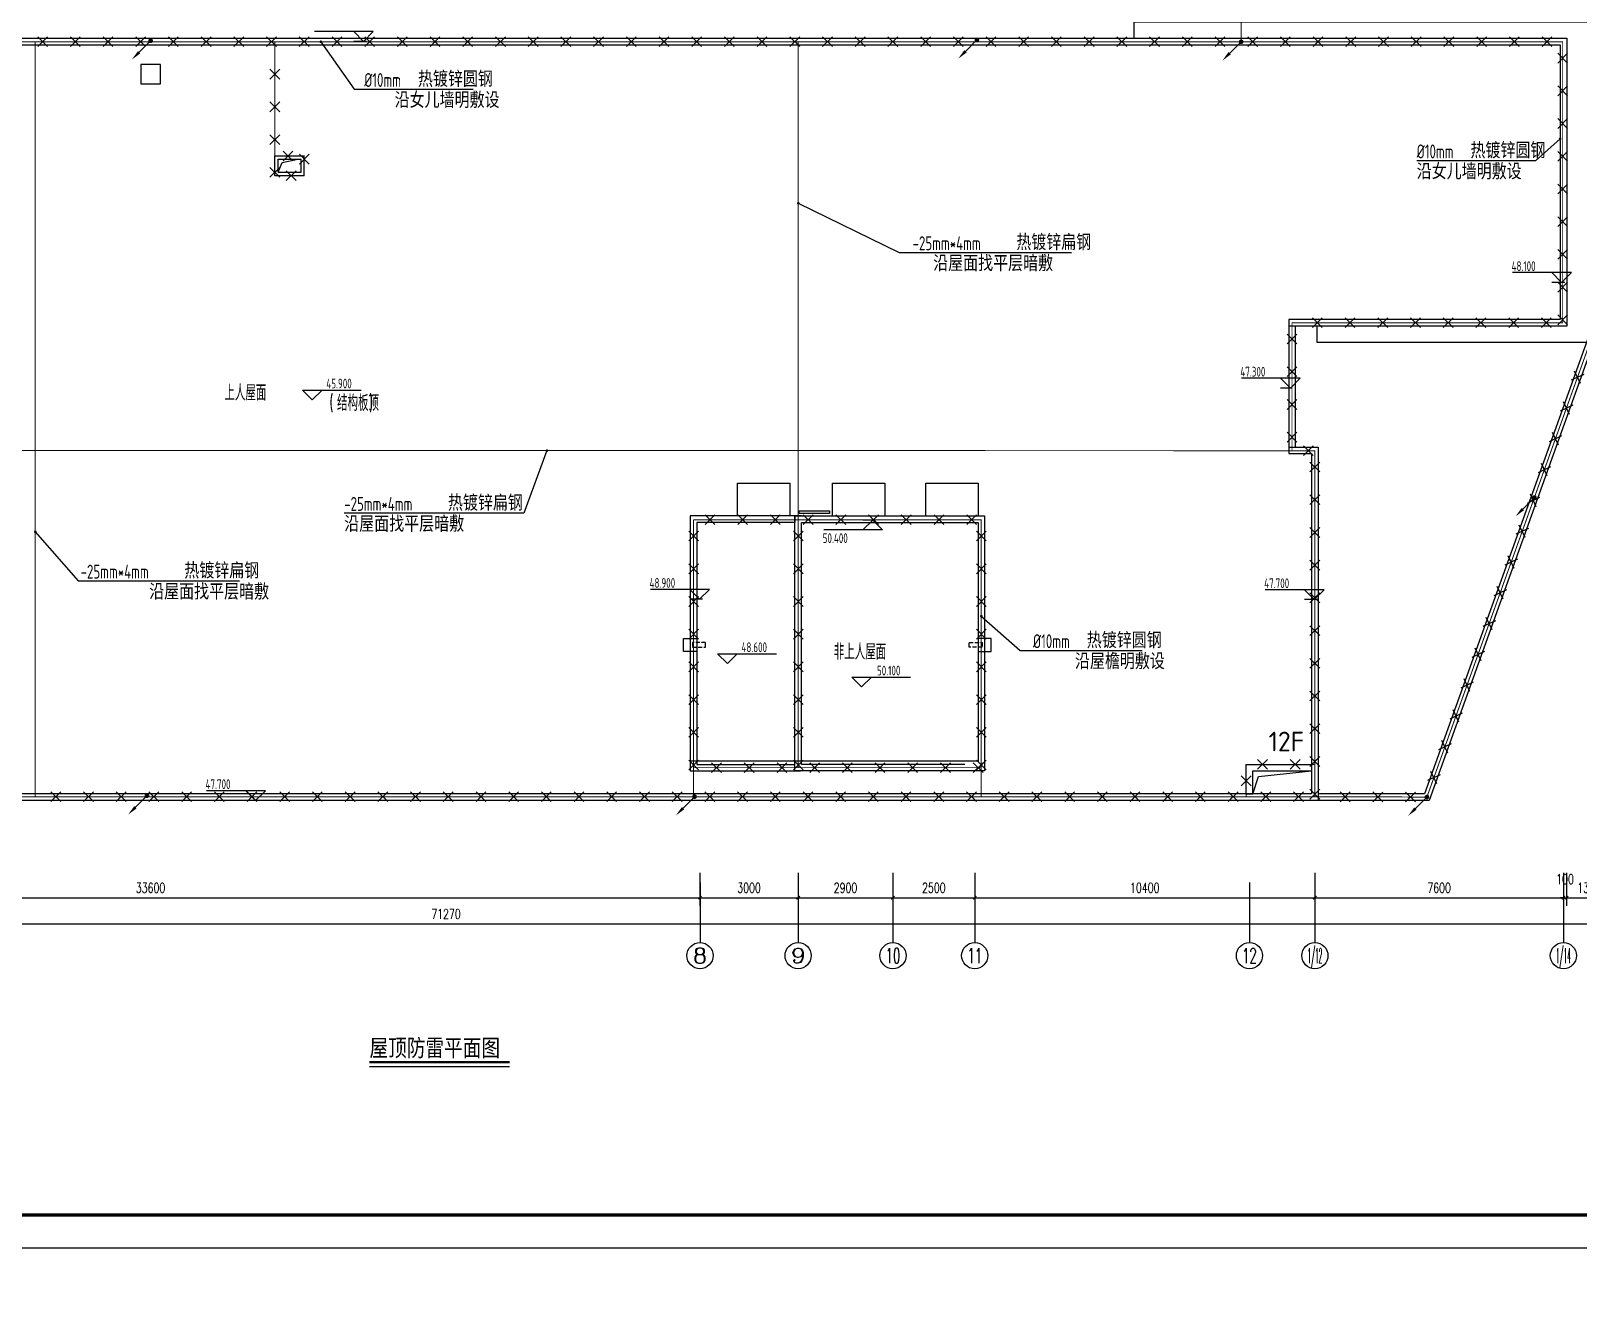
# Model space of a CAD drawing. Extents: x 2166032 to 5302137, y 581493 to 2416206.
# Drawn here: x 2706593 to 2753899, y 1109103 to 1147530 of the extents above; entities that cross this region are included whole.
import ezdxf
from ezdxf.enums import TextEntityAlignment as Align

# ---------------------------------------------------------------- set-up
doc = ezdxf.new("R2010")
doc.units = 0
doc.header["$LTSCALE"] = 1000
doc.header["$MEASUREMENT"] = 0
doc.linetypes.add('DASH', pattern=[0.35, 0.25, -0.1])
for name, color, linetype in [('AXIS', 3, 'Continuous'), ('AXIS_TEXT', 7, 'Continuous'), ('DIM1', 3, 'Continuous'), ('DIM_ELEV', 3, 'Continuous'), ('DIM_SYMB', 3, 'Continuous'), ('LWIRE', 4, 'Continuous'), ('PUB_TEXT', 7, 'Continuous'), ('PUB_TITLE', 137, 'Continuous'), ('STAIR', 8, 'Continuous'), ('TEL_LEAD', 3, 'Continuous'), ('TEL_TEXT', 7, 'Continuous'), ('WALL', 8, 'Continuous'), ('WIRE-避雷', 4, 'Continuous'), ('厨卫', 8, 'Continuous'), ('立面', 83, 'Continuous'), ('道路', 2, 'Continuous')]:
    doc.layers.add(name, color=color, linetype=linetype)
doc.styles.add('1', font='@tssdeng.shx', dxfattribs={"width": 0.8, "height": 3.5, "bigfont": '!tssdchn.shx'})
doc.styles.add('_TCH_AXIS', font='complex_.ttf')
doc.styles.add('_TCH_DIM', font='tssdeng.shx', dxfattribs={"bigfont": 'tssdchn.shx'})
doc.styles.add('COMPLEX', font='complex_.ttf')
doc.styles.add('DIM_FONT', font='simplex_.ttf', dxfattribs={"width": 0.7})
doc.styles.add('hz（黑）', font='simhei.ttf', dxfattribs={"width": 0.8})
doc.styles.get("Standard").update_dxf_attribs({"font": 'tssdeng.shx', "bigfont": 'tssdchn.shx'})
doc.styles.add('TSSD_REIN', font='tssdeng.shx', dxfattribs={"width": 0.7, "bigfont": 'tssdchn.shx'})
doc.dimstyles.new('DIMN', dxfattribs={"dimtxt": 300, "dimasz": 100, "dimexe": 250, "dimexo": 300, "dimgap": 150, "dimtad": 1, "dimdec": 0, "dimzin": 0, "dimdsep": 46, "dimtxsty": 'DIM_FONT', "dimblk": 'ARCHTICK', "dimcen": 0.09, "dimclrt": 7, "dimazin": 2, "dimtfac": 1, "dimtdec": 0, "dimtix": 1, "dimtmove": 2, "dimatfit": 3, "dimldrblk": 'ARCHTICK', "dimfxl": 1, "dimtolj": 1, "dimtzin": 0, "dimarcsym": 0})

# ---------------------------------------------------------------- blocks, each defined once
blk = doc.blocks.new('$TelecSys$00000009')
for p, q in [((0.5, 0.5), (-0.5, -0.5)), ((-0.5, 0.5), (0.5, -0.5))]:
    blk.add_line(p, q)
blk = doc.blocks.new('$TelecSys$00000080')
for p, q in [((-0.7, -0.7), (0, 0)), ((0.104, 0.104), (0.104, 0.104)), ((-0.104, -0.104), (-0.104, -0.104))]:
    blk.add_line(p, q)
at = {"const_width": 0.142}
blk.add_lwpolyline([(0.071, 0, 1), (-0.071, 0, 1)], format="xyb", close=True, dxfattribs=at)
blk.add_solid([(-0.63, -0.77), (-0.77, -0.63), (-1.15, -1.15)])
at = {"width": 0.8, "flags": 9}
blk.add_attdef('A', (0, 0), '', height=0.00002, rotation=180, dxfattribs=at)
blk = doc.blocks.new('_ArchTick')
at = {"color": 0, "linetype": 'ByBlock', "const_width": 0.4}
blk.add_lwpolyline([(-0.5, -0.5), (0.5, 0.5)], dxfattribs=at)
blk = doc.blocks.new('*D2250')
at = {"layer": 'AXIS', "color": 0, "lineweight": -2}
for p, q in [((2693451, 1121799), (2693451, 1120785)), ((2727051, 1121799), (2727051, 1120785)), ((2693451, 1121035), (2727051, 1121035))]:
    blk.add_line(p, q, dxfattribs=at)
at = {"layer": 'Defpoints', "color": 0}
for p in [(2693451, 1122099), (2727051, 1122099), (2727051, 1121035)]:
    blk.add_point(p, dxfattribs=at)
at = {"layer": 'AXIS', "color": 0, "lineweight": -2, "xscale": 100, "yscale": 100, "zscale": 100, "rotation": 180}
blk.add_blockref('_ArchTick', (2693451, 1121035), dxfattribs=at)
at = {"layer": 'AXIS', "color": 0, "lineweight": -2, "xscale": 100, "yscale": 100, "zscale": 100}
blk.add_blockref('_ArchTick', (2727051, 1121035), dxfattribs=at)
at = {"layer": 'AXIS', "color": 7, "insert": (2710251, 1121336), "char_height": 300, "attachment_point": 5, "style": 'DIM_FONT'}
blk.add_mtext('\\A1;33600', dxfattribs=at)
blk = doc.blocks.new('*D2251')
at = {"layer": 'AXIS', "color": 0, "lineweight": -2}
for p, q in [((2727051, 1121799), (2727051, 1120785)), ((2730051, 1121799), (2730051, 1120785)), ((2727051, 1121035), (2730051, 1121035))]:
    blk.add_line(p, q, dxfattribs=at)
at = {"layer": 'Defpoints', "color": 0}
for p in [(2727051, 1122099), (2730051, 1122099), (2730051, 1121035)]:
    blk.add_point(p, dxfattribs=at)
at = {"layer": 'AXIS', "color": 0, "lineweight": -2, "xscale": 100, "yscale": 100, "zscale": 100, "rotation": 180}
blk.add_blockref('_ArchTick', (2727051, 1121035), dxfattribs=at)
at = {"layer": 'AXIS', "color": 0, "lineweight": -2, "xscale": 100, "yscale": 100, "zscale": 100}
blk.add_blockref('_ArchTick', (2730051, 1121035), dxfattribs=at)
at = {"layer": 'AXIS', "color": 7, "insert": (2728551, 1121336), "char_height": 300, "attachment_point": 5, "style": 'DIM_FONT'}
blk.add_mtext('\\A1;3000', dxfattribs=at)
blk = doc.blocks.new('*D2252')
at = {"layer": 'AXIS', "color": 0, "lineweight": -2}
for p, q in [((2730051, 1121799), (2730051, 1120785)), ((2732951, 1121799), (2732951, 1120785)), ((2730051, 1121035), (2732951, 1121035))]:
    blk.add_line(p, q, dxfattribs=at)
at = {"layer": 'Defpoints', "color": 0}
for p in [(2730051, 1122099), (2732951, 1122099), (2732951, 1121035)]:
    blk.add_point(p, dxfattribs=at)
at = {"layer": 'AXIS', "color": 0, "lineweight": -2, "xscale": 100, "yscale": 100, "zscale": 100, "rotation": 180}
blk.add_blockref('_ArchTick', (2730051, 1121035), dxfattribs=at)
at = {"layer": 'AXIS', "color": 0, "lineweight": -2, "xscale": 100, "yscale": 100, "zscale": 100}
blk.add_blockref('_ArchTick', (2732951, 1121035), dxfattribs=at)
at = {"layer": 'AXIS', "color": 7, "insert": (2731501, 1121336), "char_height": 300, "attachment_point": 5, "style": 'DIM_FONT'}
blk.add_mtext('\\A1;2900', dxfattribs=at)
blk = doc.blocks.new('*D2253')
at = {"layer": 'AXIS', "color": 0, "lineweight": -2}
for p, q in [((2732951, 1121799), (2732951, 1120785)), ((2735451, 1121799), (2735451, 1120785)), ((2732951, 1121035), (2735451, 1121035))]:
    blk.add_line(p, q, dxfattribs=at)
at = {"layer": 'Defpoints', "color": 0}
for p in [(2732951, 1122099), (2735451, 1122099), (2735451, 1121035)]:
    blk.add_point(p, dxfattribs=at)
at = {"layer": 'AXIS', "color": 0, "lineweight": -2, "xscale": 100, "yscale": 100, "zscale": 100, "rotation": 180}
blk.add_blockref('_ArchTick', (2732951, 1121035), dxfattribs=at)
at = {"layer": 'AXIS', "color": 0, "lineweight": -2, "xscale": 100, "yscale": 100, "zscale": 100}
blk.add_blockref('_ArchTick', (2735451, 1121035), dxfattribs=at)
at = {"layer": 'AXIS', "color": 7, "insert": (2734201, 1121336), "char_height": 300, "attachment_point": 5, "style": 'DIM_FONT'}
blk.add_mtext('\\A1;2500', dxfattribs=at)
blk = doc.blocks.new('*D2254')
at = {"layer": 'AXIS', "color": 0, "lineweight": -2}
for p, q in [((2735451, 1121799), (2735451, 1120785)), ((2745851, 1121799), (2745851, 1120785)), ((2735451, 1121035), (2745851, 1121035))]:
    blk.add_line(p, q, dxfattribs=at)
at = {"layer": 'Defpoints', "color": 0}
for p in [(2735451, 1122099), (2745851, 1122099), (2745851, 1121035)]:
    blk.add_point(p, dxfattribs=at)
at = {"layer": 'AXIS', "color": 0, "lineweight": -2, "xscale": 100, "yscale": 100, "zscale": 100, "rotation": 180}
blk.add_blockref('_ArchTick', (2735451, 1121035), dxfattribs=at)
at = {"layer": 'AXIS', "color": 0, "lineweight": -2, "xscale": 100, "yscale": 100, "zscale": 100}
blk.add_blockref('_ArchTick', (2745851, 1121035), dxfattribs=at)
at = {"layer": 'AXIS', "color": 7, "insert": (2740651, 1121339), "char_height": 300, "attachment_point": 5, "style": 'DIM_FONT'}
blk.add_mtext('\\A1;10400', dxfattribs=at)
blk = doc.blocks.new('*D2255')
at = {"layer": 'AXIS', "color": 0, "lineweight": -2}
for p, q in [((2745851, 1121799), (2745851, 1120785)), ((2753451, 1121799), (2753451, 1120785)), ((2745851, 1121035), (2753451, 1121035))]:
    blk.add_line(p, q, dxfattribs=at)
at = {"layer": 'Defpoints', "color": 0}
for p in [(2745851, 1122099), (2753451, 1122099), (2753451, 1121035)]:
    blk.add_point(p, dxfattribs=at)
at = {"layer": 'AXIS', "color": 0, "lineweight": -2, "xscale": 100, "yscale": 100, "zscale": 100, "rotation": 180}
blk.add_blockref('_ArchTick', (2745851, 1121035), dxfattribs=at)
at = {"layer": 'AXIS', "color": 0, "lineweight": -2, "xscale": 100, "yscale": 100, "zscale": 100}
blk.add_blockref('_ArchTick', (2753451, 1121035), dxfattribs=at)
at = {"layer": 'AXIS', "color": 7, "insert": (2749651, 1121336), "char_height": 300, "attachment_point": 5, "style": 'DIM_FONT'}
blk.add_mtext('\\A1;7600', dxfattribs=at)
blk = doc.blocks.new('*D2256')
at = {"layer": 'AXIS', "color": 0, "lineweight": -2}
for p, q in [((2753451, 1121799), (2753451, 1120785)), ((2753551, 1121799), (2753551, 1120785)), ((2753451, 1121035), (2753351, 1121035)), ((2753451, 1121035), (2753551, 1121035)), ((2753551, 1121035), (2753651, 1121035))]:
    blk.add_line(p, q, dxfattribs=at)
at = {"layer": 'Defpoints', "color": 0}
for p in [(2753451, 1122099), (2753551, 1122099), (2753551, 1121035)]:
    blk.add_point(p, dxfattribs=at)
at = {"layer": 'AXIS', "color": 0, "lineweight": -2, "xscale": 100, "yscale": 100, "zscale": 100}
blk.add_blockref('_ArchTick', (2753451, 1121035), dxfattribs=at)
at = {"layer": 'AXIS', "color": 0, "lineweight": -2, "xscale": 100, "yscale": 100, "zscale": 100, "rotation": 180}
blk.add_blockref('_ArchTick', (2753551, 1121035), dxfattribs=at)
at = {"layer": 'AXIS', "color": 7, "insert": (2753501, 1121602), "char_height": 300, "attachment_point": 5, "style": 'DIM_FONT'}
blk.add_mtext('\\A1;100', dxfattribs=at)
blk = doc.blocks.new('*D2257')
at = {"layer": 'AXIS', "color": 0, "lineweight": -2}
for p, q in [((2753551, 1121799), (2753551, 1120785)), ((2754921, 1121799), (2754921, 1120785)), ((2753551, 1121035), (2754921, 1121035))]:
    blk.add_line(p, q, dxfattribs=at)
at = {"layer": 'Defpoints', "color": 0}
for p in [(2753551, 1122099), (2754921, 1122099), (2754921, 1121035)]:
    blk.add_point(p, dxfattribs=at)
at = {"layer": 'AXIS', "color": 0, "lineweight": -2, "xscale": 100, "yscale": 100, "zscale": 100, "rotation": 180}
blk.add_blockref('_ArchTick', (2753551, 1121035), dxfattribs=at)
at = {"layer": 'AXIS', "color": 0, "lineweight": -2, "xscale": 100, "yscale": 100, "zscale": 100}
blk.add_blockref('_ArchTick', (2754921, 1121035), dxfattribs=at)
at = {"layer": 'AXIS', "color": 7, "insert": (2754236, 1121336), "char_height": 300, "attachment_point": 5, "style": 'DIM_FONT'}
blk.add_mtext('\\A1;1370', dxfattribs=at)
blk = doc.blocks.new('*D2258')
at = {"layer": 'AXIS', "color": 0, "lineweight": -2}
for p, q in [((2683651, 1121499), (2683651, 1119985)), ((2754921, 1121499), (2754921, 1119985)), ((2683651, 1120235), (2754921, 1120235))]:
    blk.add_line(p, q, dxfattribs=at)
at = {"layer": 'Defpoints', "color": 0}
for p in [(2683651, 1121799), (2754921, 1121799), (2754921, 1120235)]:
    blk.add_point(p, dxfattribs=at)
at = {"layer": 'AXIS', "color": 0, "lineweight": -2, "xscale": 100, "yscale": 100, "zscale": 100, "rotation": 180}
blk.add_blockref('_ArchTick', (2683651, 1120235), dxfattribs=at)
at = {"layer": 'AXIS', "color": 0, "lineweight": -2, "xscale": 100, "yscale": 100, "zscale": 100}
blk.add_blockref('_ArchTick', (2754921, 1120235), dxfattribs=at)
at = {"layer": 'AXIS', "color": 7, "insert": (2719286, 1120536), "char_height": 300, "attachment_point": 5, "style": 'DIM_FONT'}
blk.add_mtext('\\A1;71270', dxfattribs=at)
blk = doc.blocks.new('*D2275')
at = {"layer": 'AXIS', "color": 0, "lineweight": -2}
for p, q in [((2693451, 1121799), (2693451, 1120785)), ((2727051, 1121799), (2727051, 1120785)), ((2693451, 1121035), (2727051, 1121035))]:
    blk.add_line(p, q, dxfattribs=at)
at = {"layer": 'Defpoints', "color": 0}
for p in [(2693451, 1122099), (2727051, 1122099), (2727051, 1121035)]:
    blk.add_point(p, dxfattribs=at)
at = {"layer": 'AXIS', "color": 0, "lineweight": -2, "xscale": 100, "yscale": 100, "zscale": 100, "rotation": 180}
blk.add_blockref('_ArchTick', (2693451, 1121035), dxfattribs=at)
at = {"layer": 'AXIS', "color": 0, "lineweight": -2, "xscale": 100, "yscale": 100, "zscale": 100}
blk.add_blockref('_ArchTick', (2727051, 1121035), dxfattribs=at)
at = {"layer": 'AXIS', "color": 7, "insert": (2710251, 1121336), "char_height": 300, "attachment_point": 5, "style": 'DIM_FONT'}
blk.add_mtext('\\A1;33600', dxfattribs=at)
blk = doc.blocks.new('*D2276')
at = {"layer": 'AXIS', "color": 0, "lineweight": -2}
for p, q in [((2727051, 1121799), (2727051, 1120785)), ((2730051, 1121799), (2730051, 1120785)), ((2727051, 1121035), (2730051, 1121035))]:
    blk.add_line(p, q, dxfattribs=at)
at = {"layer": 'Defpoints', "color": 0}
for p in [(2727051, 1122099), (2730051, 1122099), (2730051, 1121035)]:
    blk.add_point(p, dxfattribs=at)
at = {"layer": 'AXIS', "color": 0, "lineweight": -2, "xscale": 100, "yscale": 100, "zscale": 100, "rotation": 180}
blk.add_blockref('_ArchTick', (2727051, 1121035), dxfattribs=at)
at = {"layer": 'AXIS', "color": 0, "lineweight": -2, "xscale": 100, "yscale": 100, "zscale": 100}
blk.add_blockref('_ArchTick', (2730051, 1121035), dxfattribs=at)
at = {"layer": 'AXIS', "color": 7, "insert": (2728551, 1121336), "char_height": 300, "attachment_point": 5, "style": 'DIM_FONT'}
blk.add_mtext('\\A1;3000', dxfattribs=at)
blk = doc.blocks.new('*D2277')
at = {"layer": 'AXIS', "color": 0, "lineweight": -2}
for p, q in [((2730051, 1121799), (2730051, 1120785)), ((2732951, 1121799), (2732951, 1120785)), ((2730051, 1121035), (2732951, 1121035))]:
    blk.add_line(p, q, dxfattribs=at)
at = {"layer": 'Defpoints', "color": 0}
for p in [(2730051, 1122099), (2732951, 1122099), (2732951, 1121035)]:
    blk.add_point(p, dxfattribs=at)
at = {"layer": 'AXIS', "color": 0, "lineweight": -2, "xscale": 100, "yscale": 100, "zscale": 100, "rotation": 180}
blk.add_blockref('_ArchTick', (2730051, 1121035), dxfattribs=at)
at = {"layer": 'AXIS', "color": 0, "lineweight": -2, "xscale": 100, "yscale": 100, "zscale": 100}
blk.add_blockref('_ArchTick', (2732951, 1121035), dxfattribs=at)
at = {"layer": 'AXIS', "color": 7, "insert": (2731501, 1121336), "char_height": 300, "attachment_point": 5, "style": 'DIM_FONT'}
blk.add_mtext('\\A1;2900', dxfattribs=at)
blk = doc.blocks.new('*D2278')
at = {"layer": 'AXIS', "color": 0, "lineweight": -2}
for p, q in [((2732951, 1121799), (2732951, 1120785)), ((2735451, 1121799), (2735451, 1120785)), ((2732951, 1121035), (2735451, 1121035))]:
    blk.add_line(p, q, dxfattribs=at)
at = {"layer": 'Defpoints', "color": 0}
for p in [(2732951, 1122099), (2735451, 1122099), (2735451, 1121035)]:
    blk.add_point(p, dxfattribs=at)
at = {"layer": 'AXIS', "color": 0, "lineweight": -2, "xscale": 100, "yscale": 100, "zscale": 100, "rotation": 180}
blk.add_blockref('_ArchTick', (2732951, 1121035), dxfattribs=at)
at = {"layer": 'AXIS', "color": 0, "lineweight": -2, "xscale": 100, "yscale": 100, "zscale": 100}
blk.add_blockref('_ArchTick', (2735451, 1121035), dxfattribs=at)
at = {"layer": 'AXIS', "color": 7, "insert": (2734201, 1121336), "char_height": 300, "attachment_point": 5, "style": 'DIM_FONT'}
blk.add_mtext('\\A1;2500', dxfattribs=at)
blk = doc.blocks.new('*D2279')
at = {"layer": 'AXIS', "color": 0, "lineweight": -2}
for p, q in [((2735451, 1121799), (2735451, 1120785)), ((2745851, 1121799), (2745851, 1120785)), ((2735451, 1121035), (2745851, 1121035))]:
    blk.add_line(p, q, dxfattribs=at)
at = {"layer": 'Defpoints', "color": 0}
for p in [(2735451, 1122099), (2745851, 1122099), (2745851, 1121035)]:
    blk.add_point(p, dxfattribs=at)
at = {"layer": 'AXIS', "color": 0, "lineweight": -2, "xscale": 100, "yscale": 100, "zscale": 100, "rotation": 180}
blk.add_blockref('_ArchTick', (2735451, 1121035), dxfattribs=at)
at = {"layer": 'AXIS', "color": 0, "lineweight": -2, "xscale": 100, "yscale": 100, "zscale": 100}
blk.add_blockref('_ArchTick', (2745851, 1121035), dxfattribs=at)
at = {"layer": 'AXIS', "color": 7, "insert": (2740651, 1121339), "char_height": 300, "attachment_point": 5, "style": 'DIM_FONT'}
blk.add_mtext('\\A1;10400', dxfattribs=at)
blk = doc.blocks.new('*D2280')
at = {"layer": 'AXIS', "color": 0, "lineweight": -2}
for p, q in [((2745851, 1121799), (2745851, 1120785)), ((2753451, 1121799), (2753451, 1120785)), ((2745851, 1121035), (2753451, 1121035))]:
    blk.add_line(p, q, dxfattribs=at)
at = {"layer": 'Defpoints', "color": 0}
for p in [(2745851, 1122099), (2753451, 1122099), (2753451, 1121035)]:
    blk.add_point(p, dxfattribs=at)
at = {"layer": 'AXIS', "color": 0, "lineweight": -2, "xscale": 100, "yscale": 100, "zscale": 100, "rotation": 180}
blk.add_blockref('_ArchTick', (2745851, 1121035), dxfattribs=at)
at = {"layer": 'AXIS', "color": 0, "lineweight": -2, "xscale": 100, "yscale": 100, "zscale": 100}
blk.add_blockref('_ArchTick', (2753451, 1121035), dxfattribs=at)
at = {"layer": 'AXIS', "color": 7, "insert": (2749651, 1121336), "char_height": 300, "attachment_point": 5, "style": 'DIM_FONT'}
blk.add_mtext('\\A1;7600', dxfattribs=at)
blk = doc.blocks.new('*D2281')
at = {"layer": 'AXIS', "color": 0, "lineweight": -2}
for p, q in [((2753451, 1121799), (2753451, 1120785)), ((2753551, 1121799), (2753551, 1120785)), ((2753451, 1121035), (2753351, 1121035)), ((2753451, 1121035), (2753551, 1121035)), ((2753551, 1121035), (2753651, 1121035))]:
    blk.add_line(p, q, dxfattribs=at)
at = {"layer": 'Defpoints', "color": 0}
for p in [(2753451, 1122099), (2753551, 1122099), (2753551, 1121035)]:
    blk.add_point(p, dxfattribs=at)
at = {"layer": 'AXIS', "color": 0, "lineweight": -2, "xscale": 100, "yscale": 100, "zscale": 100}
blk.add_blockref('_ArchTick', (2753451, 1121035), dxfattribs=at)
at = {"layer": 'AXIS', "color": 0, "lineweight": -2, "xscale": 100, "yscale": 100, "zscale": 100, "rotation": 180}
blk.add_blockref('_ArchTick', (2753551, 1121035), dxfattribs=at)
at = {"layer": 'AXIS', "color": 7, "insert": (2753501, 1121602), "char_height": 300, "attachment_point": 5, "style": 'DIM_FONT'}
blk.add_mtext('\\A1;100', dxfattribs=at)
blk = doc.blocks.new('*D2282')
at = {"layer": 'AXIS', "color": 0, "lineweight": -2}
for p, q in [((2753551, 1121799), (2753551, 1120785)), ((2754921, 1121799), (2754921, 1120785)), ((2753551, 1121035), (2754921, 1121035))]:
    blk.add_line(p, q, dxfattribs=at)
at = {"layer": 'Defpoints', "color": 0}
for p in [(2753551, 1122099), (2754921, 1122099), (2754921, 1121035)]:
    blk.add_point(p, dxfattribs=at)
at = {"layer": 'AXIS', "color": 0, "lineweight": -2, "xscale": 100, "yscale": 100, "zscale": 100, "rotation": 180}
blk.add_blockref('_ArchTick', (2753551, 1121035), dxfattribs=at)
at = {"layer": 'AXIS', "color": 0, "lineweight": -2, "xscale": 100, "yscale": 100, "zscale": 100}
blk.add_blockref('_ArchTick', (2754921, 1121035), dxfattribs=at)
at = {"layer": 'AXIS', "color": 7, "insert": (2754236, 1121336), "char_height": 300, "attachment_point": 5, "style": 'DIM_FONT'}
blk.add_mtext('\\A1;1370', dxfattribs=at)
blk = doc.blocks.new('*D2283')
at = {"layer": 'AXIS', "color": 0, "lineweight": -2}
for p, q in [((2683651, 1121499), (2683651, 1119985)), ((2754921, 1121499), (2754921, 1119985)), ((2683651, 1120235), (2754921, 1120235))]:
    blk.add_line(p, q, dxfattribs=at)
at = {"layer": 'Defpoints', "color": 0}
for p in [(2683651, 1121799), (2754921, 1121799), (2754921, 1120235)]:
    blk.add_point(p, dxfattribs=at)
at = {"layer": 'AXIS', "color": 0, "lineweight": -2, "xscale": 100, "yscale": 100, "zscale": 100, "rotation": 180}
blk.add_blockref('_ArchTick', (2683651, 1120235), dxfattribs=at)
at = {"layer": 'AXIS', "color": 0, "lineweight": -2, "xscale": 100, "yscale": 100, "zscale": 100}
blk.add_blockref('_ArchTick', (2754921, 1120235), dxfattribs=at)
at = {"layer": 'AXIS', "color": 7, "insert": (2719286, 1120536), "char_height": 300, "attachment_point": 5, "style": 'DIM_FONT'}
blk.add_mtext('\\A1;71270', dxfattribs=at)
blk = doc.blocks.new('_AXISO')
blk.add_circle((0, 0), 0.5)
at = {"layer": 'AXIS_TEXT', "style": 'COMPLEX', "width": 1.171875}
blk.add_attdef('A', text='', height=0.56, dxfattribs=at).set_placement((-0.25, -0.28), (0.25, -0.28), align=Align.FIT)
blk = doc.blocks.new('_FZHK')
blk.add_lwpolyline([(-0.5, -0.5), (0.5, -0.5), (0.5, 0.5), (-0.5, 0.5)], close=True)

msp = doc.modelspace()

# ---------------------------------------------------------------- linework, layer by layer
for points in [[(2726551.5, 1128559.6), (2726551.5, 1128959.6), (2726951.5, 1128959.6), (2726951.5, 1128559.6), (2726551.5, 1128559.6)], [(2735951.5, 1128559.6), (2735951.5, 1128959.6), (2735551.5, 1128959.6), (2735551.5, 1128559.6), (2735951.5, 1128559.6)]]:
    msp.add_lwpolyline(points)
msp.add_circle((2604640.5, 1020101.3), 438608.5)
at = {"layer": 'AXIS'}
for p, q in [((2727051.5, 1121498.7), (2727051.5, 1119664)), ((2730051.5, 1121498.7), (2730051.5, 1119664)), ((2732951.5, 1121498.7), (2732951.5, 1119664)), ((2735451.5, 1121498.7), (2735451.5, 1119664)), ((2743851.5, 1121498.7), (2743851.5, 1119664)), ((2745851.5, 1121498.7), (2745851.5, 1119664)), ((2753451.5, 1121498.7), (2753451.5, 1119664))]:
    msp.add_line(p, q, dxfattribs=at)
at = {"layer": 'DIM_ELEV', "linetype": 'Continuous'}
for p, q in [((2717061.3, 1147509.7), (2715261.3, 1147509.7)), ((2716761.3, 1147209.7), (2716461.3, 1147509.7)), ((2716856.6, 1147209.7), (2716461.3, 1147209.7)), ((2716761.3, 1147209.7), (2717061.3, 1147509.7)), ((2753696.6, 1140141.6), (2751896.6, 1140141.6)), ((2753396.6, 1139841.6), (2753096.6, 1140141.6)), ((2753396.6, 1139841.6), (2753696.6, 1140141.6)), ((2753491.9, 1139841.6), (2753096.6, 1139841.6)), ((2745403.6, 1136915.1), (2743603.6, 1136915.1)), ((2745103.6, 1136615.1), (2744803.6, 1136915.1)), ((2745103.6, 1136615.1), (2745403.6, 1136915.1)), ((2745143.6, 1136615.1), (2744803.6, 1136615.1)), ((2732333.7, 1132576.9), (2732033.7, 1132276.9)), ((2732333.7, 1132576.9), (2732033.7, 1132576.9)), ((2732333.7, 1132576.9), (2732633.7, 1132276.9)), ((2732633.7, 1132276.9), (2730833.7, 1132276.9)), ((2727339.8, 1130457.5), (2725539.8, 1130457.5)), ((2727039.8, 1130157.5), (2726739.8, 1130457.5)), ((2727124.7, 1130157.5), (2726739.8, 1130157.5)), ((2727039.8, 1130157.5), (2727339.8, 1130457.5)), ((2746132, 1130447.6), (2744332, 1130447.6)), ((2745832, 1130147.6), (2745532, 1130447.6)), ((2745935.9, 1130147.6), (2745532, 1130147.6)), ((2745832, 1130147.6), (2746132, 1130447.6)), ((2713761.2, 1124306.2), (2711961.2, 1124306.2)), ((2713461.2, 1124006.2), (2713161.2, 1124306.2)), ((2713565.1, 1124006.2), (2713161.2, 1124006.2)), ((2713461.2, 1124006.2), (2713761.2, 1124306.2))]:
    msp.add_line(p, q, dxfattribs=at)
at = {"layer": 'DIM_ELEV'}
for p, q in [((2715195.3, 1136252.3), (2714895.3, 1136552.3)), ((2714895.3, 1136552.3), (2716695.3, 1136552.3)), ((2715195.3, 1136252.3), (2715495.3, 1136552.3)), ((2727889.5, 1128191.4), (2727589.5, 1128491.4)), ((2727589.5, 1128491.4), (2729389.5, 1128491.4)), ((2727889.5, 1128191.4), (2728189.5, 1128491.4)), ((2731992.6, 1127478.9), (2731692.6, 1127778.9)), ((2731692.6, 1127778.9), (2733492.6, 1127778.9)), ((2731992.6, 1127478.9), (2732292.6, 1127778.9))]:
    msp.add_line(p, q, dxfattribs=at)
msp.add_lwpolyline([(2730085.8, 1132856.8), (2731014.2, 1132856.8), (2731014.2, 1132781), (2730085.8, 1132781)], close=True, dxfattribs=at)
at = {"layer": 'DIM_SYMB', "const_width": 70}
msp.add_lwpolyline([(2716944.6, 1116010.6), (2721229, 1116010.6)], dxfattribs=at)
at = {"layer": 'DIM_SYMB'}
msp.add_lwpolyline([(2716944.6, 1115870.6), (2721229, 1115870.6)], dxfattribs=at)
at = {"layer": 'PUB_TITLE'}
msp.add_lwpolyline([(2670952.5, 1110332.3), (2776052.5, 1110332.3), (2776052.5, 1169732.3), (2670952.5, 1169732.3)], close=True, dxfattribs=at)
at = {"layer": 'PUB_TITLE', "const_width": 100}
msp.add_lwpolyline([(2673452.5, 1111332.3), (2775052.5, 1111332.3), (2775052.5, 1168732.3), (2673452.5, 1168732.3)], close=True, dxfattribs=at)
at = {"layer": 'STAIR'}
for p, q in [((2729921.5, 1132708.4), (2726921.5, 1132708.4)), ((2726921.5, 1124908.4), (2730121.5, 1124908.4)), ((2730121.5, 1124908.4), (2730121.5, 1124908.4))]:
    msp.add_line(p, q, dxfattribs=at)
msp.add_lwpolyline([(2740321.5, 1147308.4), (2740321.5, 1147808.4), (2753521.5, 1147808.4), (2754951.5, 1147808.4), (2754951.5, 1138478.4), (2754951.5, 1138008.4), (2745921.5, 1138008.4), (2745921.5, 1138508.4)], dxfattribs=at)
at = {"layer": 'TEL_LEAD'}
for p, q in [((2715458.2, 1147199.9), (2716481.5, 1145746.4)), ((2716481.5, 1145746.4), (2720118.5, 1145746.4)), ((2753351.5, 1144231.9), (2752596.6, 1143563.7)), ((2752596.6, 1143563.7), (2748966.2, 1143563.7)), ((2730056.2, 1142261.9), (2733142.3, 1140756.5)), ((2733142.3, 1140756.5), (2738414.1, 1140756.5)), ((2722371.6, 1134701.6), (2721663.1, 1132789.1)), ((2721663.1, 1132789.1), (2716172.8, 1132789.1)), ((2706724.2, 1132221.9), (2708040.5, 1130718.4)), ((2708040.5, 1130718.4), (2712974.7, 1130718.4)), ((2735652.7, 1129642), (2736837.7, 1128590.5)), ((2736837.7, 1128590.5), (2740568.7, 1128590.5))]:
    msp.add_line(p, q, dxfattribs=at)
at = {"layer": 'TEL_LEAD', "const_width": 40}
for points in [[(2715446.6, 1147216.3, 1), (2715469.7, 1147183.6, 1)], [(2753366.5, 1144245.2, 1), (2753336.5, 1144218.7, 1)], [(2730038.3, 1142270.7, 1), (2730074.2, 1142253.1, 1)], [(2722378.5, 1134720.4, 1), (2722364.6, 1134682.9, 1)], [(2706711, 1132237, 1), (2706737.4, 1132206.9, 1)], [(2735637.8, 1129655.3, 1), (2735667.7, 1129628.8, 1)]]:
    msp.add_lwpolyline(points, format="xyb", close=True, dxfattribs=at)
at = {"layer": 'WALL'}
for p, q in [((2690351.5, 1147308.4), (2753551.5, 1147308.4)), ((2753551.5, 1147308.4), (2753551.5, 1138508.4)), ((2753351.5, 1147108.4), (2753351.5, 1138708.4)), ((2714051.5, 1143108.4), (2714051.5, 1143708.4)), ((2714051.5, 1143708.4), (2714951.5, 1143708.4)), ((2714151.5, 1143208.4), (2714151.5, 1143608.4)), ((2714151.5, 1143608.4), (2714851.5, 1143608.4)), ((2714851.5, 1143208.4), (2714851.5, 1143608.4)), ((2714951.5, 1143108.4), (2714951.5, 1143708.4)), ((2714051.5, 1143108.4), (2714951.5, 1143108.4)), ((2714151.5, 1143208.4), (2714851.5, 1143208.4)), ((2753351.5, 1138708.4), (2745051.5, 1138708.4)), ((2745051.5, 1138708.4), (2745051.5, 1134608.4)), ((2753551.5, 1138508.4), (2745051.5, 1138508.4)), ((2745251.5, 1138508.4), (2745251.5, 1134808.4)), ((2745051.5, 1134808.4), (2745951.5, 1134808.4)), ((2745051.5, 1134608.4), (2745751.5, 1134608.4)), ((2745751.5, 1134608.4), (2745751.5, 1124207.4)), ((2745951.5, 1134808.4), (2745951.5, 1124007.4)), ((2743751.5, 1124207.4), (2743751.5, 1125109.3)), ((2743751.5, 1125109.3), (2745751.5, 1125109.3)), ((2745751.5, 1125109.3), (2745751.5, 1124909.3)), ((2743951.5, 1124207.4), (2743951.5, 1124909.3)), ((2743951.5, 1124909.3), (2745751.5, 1124909.3)), ((2745951.5, 1124007.4), (2683351.5, 1124008.4)), ((2745751.5, 1124207.4), (2683551.5, 1124208.4)), ((2743751.5, 1124207.4), (2743951.5, 1124207.4))]:
    msp.add_line(p, q, dxfattribs=at)
for points in [[(2743491.5, 1147878.9), (2743491.5, 1159768.4), (2759439.9, 1159768.4), (2761251.4, 1157193.7), (2749344.7, 1124008.4), (2745951.5, 1124007.4)], [(2743691.5, 1147878.9), (2743691.5, 1159568.4), (2759336, 1159568.4), (2761028.1, 1157163.5), (2749204, 1124208.3), (2745951.4, 1124207.4)], [(2693751.5, 1144408.4), (2693751.5, 1147108.4), (2753351.5, 1147108.4)], [(2728201.5, 1132708.4), (2728201.5, 1133708.4), (2729801.5, 1133708.4), (2729801.5, 1132708.4)], [(2731101.5, 1132708.4), (2731101.5, 1133708.4), (2732701.5, 1133708.4), (2732701.5, 1132708.4)], [(2733951.5, 1132708.4), (2733951.5, 1133708.4), (2735551.5, 1133708.4), (2735551.5, 1132708.4)], [(2730151.5, 1132708.4), (2730151.5, 1132708.4), (2726751.5, 1132708.4), (2726751.5, 1124908.4), (2729951.5, 1124908.4)], [(2735151.5, 1125108.4), (2730151.5, 1125108.4), (2730151.5, 1132508.4), (2733051.5, 1132508.4), (2733051.5, 1132508.4), (2735551.5, 1132508.4), (2735551.5, 1125208.4), (2726751.5, 1125208.4)], [(2729951.5, 1132708.4), (2729951.5, 1132508.4), (2726951.5, 1132508.4), (2726951.5, 1125108.4), (2729951.5, 1125108.4)], [(2729951.5, 1124908.4), (2729951.5, 1132708.4), (2732851.5, 1132708.4), (2732851.5, 1132708.4), (2735751.5, 1132708.4), (2735751.5, 1124908.4), (2729951.5, 1124908.4)]]:
    msp.add_lwpolyline(points, dxfattribs=at)
at = {"layer": 'WIRE-避雷', "const_width": 30}
for points in [[(2743598.2, 1147199.9), (2743598.2, 1159678), (2759371.1, 1159678), (2761143.7, 1157177.7), (2749277.6, 1124111.2), (2745852.5, 1124122.4)], [(2690449.5, 1147199.9), (2753428.5, 1147199.9), (2753428.5, 1138612.1), (2745152.9, 1138612.1), (2745152.9, 1134699.4), (2745852.5, 1134699.4), (2745852.5, 1124122.4), (2683453.1, 1124122.4), (2683453.1, 1132509.9)], [(2706724.2, 1124122.4), (2706724.2, 1147199.9)], [(2714051.5, 1143708.4), (2714051.5, 1143108.4), (2714951.5, 1143108.4), (2714951.5, 1143708.4), (2714051.5, 1143708.4), (2714051.5, 1147199.9)], [(2730056.2, 1132590.2), (2730056.2, 1147183.2)], [(2690444.7, 1134704.8), (2745152.9, 1134699.4)], [(2726856.4, 1132590.2), (2735652.7, 1132590.2), (2735652.7, 1124122.4)], [(2726856.4, 1132590.2), (2726856.4, 1124122.4)], [(2730056.2, 1132590.2), (2730056.2, 1125009.9), (2726856.4, 1125009.9)], [(2730056.2, 1125009.9), (2735652.7, 1125009.9)], [(2745849.2, 1125109.3), (2743751.5, 1125109.3), (2743751.5, 1124122.4)]]:
    msp.add_lwpolyline(points, dxfattribs=at)
at = {"layer": '厨卫', "linetype": 'DASH', "ltscale": 0.5}
for points in [[(2727220.4, 1128697.9), (2727220.4, 1128837.9), (2726820.4, 1128837.9), (2726820.4, 1128697.9), (2727220.4, 1128697.9)], [(2735282.6, 1128697.9), (2735282.6, 1128837.9), (2735682.6, 1128837.9), (2735682.6, 1128697.9), (2735282.6, 1128697.9)]]:
    msp.add_lwpolyline(points, dxfattribs=at)
at = {"layer": '立面'}
for p, q in [((2714151.5, 1143208.4), (2714151.5, 1143608.4)), ((2714151.5, 1143608.4), (2714751.5, 1143608.4))]:
    msp.add_line(p, q, dxfattribs=at)
at = {"layer": '道路'}
for p, q in [((2714151.5, 1143208.4), (2714276.5, 1143513.6)), ((2714276.5, 1143513.6), (2714751.5, 1143608.4))]:
    msp.add_line(p, q, dxfattribs=at)
msp.add_lwpolyline([(2743951.5, 1124207.4), (2744127, 1124735.5), (2745751.5, 1124909.3)], dxfattribs=at)

# ---------------------------------------------------------------- block references
at = {"layer": 'AXIS'}
ref = msp.add_blockref('_AXISO', (2727051.5, 1119264), dxfattribs=dict(at, xscale=800, yscale=800, zscale=800))
ref.add_attrib('A', '8', dxfattribs={"layer": 'AXIS_TEXT', "height": 452.5, "style": '_TCH_AXIS', "width": 1.049113}).set_placement((2726825.2, 1119037.7), (2727277.8, 1119037.7), align=Align.FIT)
ref = msp.add_blockref('_AXISO', (2730051.5, 1119264), dxfattribs=dict(at, xscale=800, yscale=800, zscale=800))
ref.add_attrib('A', '9', dxfattribs={"layer": 'AXIS_TEXT', "height": 452.5, "style": '_TCH_AXIS', "width": 1.049113}).set_placement((2729825.2, 1119037.7), (2730277.8, 1119037.7), align=Align.FIT)
ref = msp.add_blockref('_AXISO', (2732951.5, 1119264), dxfattribs=dict(at, xscale=800, yscale=800, zscale=800))
ref.add_attrib('A', '10', dxfattribs={"layer": 'AXIS_TEXT', "height": 452.55, "style": '_TCH_AXIS', "width": 0.597514}).set_placement((2732725.2, 1119037.7), (2733177.8, 1119037.7), align=Align.FIT)
ref = msp.add_blockref('_AXISO', (2735451.5, 1119264), dxfattribs=dict(at, xscale=800, yscale=800, zscale=800))
ref.add_attrib('A', '11', dxfattribs={"layer": 'AXIS_TEXT', "height": 452.55, "style": '_TCH_AXIS', "width": 0.694043}).set_placement((2735225.2, 1119037.7), (2735677.8, 1119037.7), align=Align.FIT)
ref = msp.add_blockref('_AXISO', (2743851.5, 1119264), dxfattribs=dict(at, xscale=800, yscale=800, zscale=800))
ref.add_attrib('A', '12', dxfattribs={"layer": 'AXIS_TEXT', "height": 452.55, "style": '_TCH_AXIS', "width": 0.597514}).set_placement((2743625.2, 1119037.7), (2744077.8, 1119037.7), align=Align.FIT)
ref = msp.add_blockref('_AXISO', (2745851.5, 1119264), dxfattribs=dict(at, xscale=800, yscale=800, zscale=800))
ref.add_attrib('A', '1/12', dxfattribs={"layer": 'AXIS_TEXT', "height": 452.55, "style": '_TCH_AXIS', "width": 0.290627}).set_placement((2745625.2, 1119037.7), (2746077.8, 1119037.7), align=Align.FIT)
ref = msp.add_blockref('_AXISO', (2753451.5, 1119264), dxfattribs=dict(at, xscale=800, yscale=800, zscale=800))
ref.add_attrib('A', '1/14', dxfattribs={"layer": 'AXIS_TEXT', "height": 452.55, "style": '_TCH_AXIS', "width": 0.286726}).set_placement((2753225.2, 1119037.7), (2753677.8, 1119037.7), align=Align.FIT)
at = {"layer": 'DIM_SYMB', "xscale": 600.0000000002328, "yscale": 600.000000004191, "zscale": 600.000000004191, "rotation": 270}
msp.add_blockref('_FZHK', (2710251.5, 1146208.4), dxfattribs=at)
at = {"layer": 'LWIRE', "xscale": 300, "yscale": 300, "zscale": 300}
for p in [(2706949.5, 1147199.9), (2707949.5, 1147199.9), (2708949.5, 1147199.9), (2709949.5, 1147199.9), (2710949.5, 1147199.9), (2711949.5, 1147199.9), (2712949.5, 1147199.9), (2713949.5, 1147199.9), (2714949.5, 1147199.9), (2715949.5, 1147199.9), (2716949.5, 1147199.9), (2717949.5, 1147199.9), (2718949.5, 1147199.9), (2719949.5, 1147199.9), (2720949.5, 1147199.9), (2721949.5, 1147199.9), (2722949.5, 1147199.9), (2723949.5, 1147199.9), (2724949.5, 1147199.9), (2725949.5, 1147199.9), (2726949.5, 1147199.9), (2727949.5, 1147199.9), (2728949.5, 1147199.9), (2729949.5, 1147199.9), (2730949.5, 1147199.9), (2731949.5, 1147199.9), (2732949.5, 1147199.9), (2733949.5, 1147199.9), (2734949.5, 1147199.9), (2735949.5, 1147199.9), (2736949.5, 1147199.9), (2737949.5, 1147199.9), (2738949.5, 1147199.9), (2739949.5, 1147199.9), (2740949.5, 1147199.9), (2741949.5, 1147199.9), (2742949.5, 1147199.9), (2743949.5, 1147199.9), (2744949.5, 1147199.9), (2745949.5, 1147199.9), (2746949.5, 1147199.9), (2747949.5, 1147199.9), (2748949.5, 1147199.9), (2749949.5, 1147199.9), (2750949.5, 1147199.9), (2751949.5, 1147199.9), (2752949.5, 1147199.9), (2714551.5, 1143108.4), (2745652.9, 1134699.4), (2727356.4, 1132590.2), (2728356.4, 1132590.2), (2729356.4, 1132590.2), (2730356.4, 1132590.2), (2731356.4, 1132590.2), (2732356.4, 1132590.2), (2733356.4, 1132590.2), (2734356.4, 1132590.2), (2735356.4, 1132590.2), (2730556.2, 1125009.9), (2731556.2, 1125009.9), (2732556.2, 1125009.9), (2733556.2, 1125009.9), (2734556.2, 1125009.9), (2735556.2, 1125009.9)]:
    msp.add_blockref('$TelecSys$00000009', p, dxfattribs=at)
at = {"layer": 'LWIRE', "color": 4, "xscale": 500, "yscale": 500, "zscale": 500}
for p in [(2710251.7, 1147228.4), (2735518.1, 1147254.9), (2743598.2, 1147199.9), (2752563.1, 1133266.9), (2710139.9, 1124150.9), (2726884.9, 1124122.4), (2749277.6, 1124111.2)]:
    msp.add_blockref('$TelecSys$00000080', p, dxfattribs=at)
at = {"layer": 'LWIRE', "yscale": 300, "zscale": 300}
for p, xscale, rotation in [((2753428.5, 1146699.9), 300, 270), ((2714051.5, 1146208.4), 300, 90), ((2753428.5, 1145699.9), 300, 270), ((2714051.5, 1145208.4), 300, 90), ((2753428.5, 1144699.9), 300, 270), ((2714051.5, 1144208.4), 300, 90), ((2714451.5, 1143708.4), 300, 179.9999999989328), ((2714951.5, 1143608.4), 300, 90), ((2753428.5, 1143699.9), 300, 270), ((2714051.5, 1143208.4), 300, 269.9999999989328), ((2753428.5, 1142699.9), 300, 270), ((2753428.5, 1141699.9), 300, 270), ((2753428.5, 1140699.9), 300, 270), ((2753428.5, 1139699.9), 300, 270), ((2745928.5, 1138612.1), 300, 180), ((2746928.5, 1138612.1), 300, 180), ((2747928.5, 1138612.1), 300, 180), ((2748928.5, 1138612.1), 300, 180), ((2749928.5, 1138612.1), 300, 180), ((2750928.5, 1138612.1), 300, 180), ((2751928.5, 1138612.1), 300, 180), ((2752928.5, 1138612.1), 300, 180), ((2753428.5, 1138699.9), 300, 270), ((2745152.9, 1138112.1), 300, 270), ((2745152.9, 1137112.1), 300, 270), ((2753881.7, 1136941.3), 299.9999999999534, 250.2591094645682), ((2745152.9, 1136112.1), 300, 270), ((2753544, 1136000), 299.9999999999534, 250.2591094645682), ((2745152.9, 1135112.1), 300, 270), ((2753206.2, 1135058.8), 299.9999999999534, 250.2591094645682), ((2745852.5, 1134199.4), 300, 270), ((2752868.4, 1134117.6), 299.9999999999534, 250.2591094645682), ((2745852.5, 1133199.4), 300, 270), ((2752530.7, 1133176.3), 299.9999999999534, 250.2591094645682), ((2726856.4, 1132090.2), 300, 270), ((2730056.2, 1132090.2), 300, 270), ((2735652.7, 1132090.2), 300, 270), ((2745852.5, 1132199.4), 300, 270), ((2752192.9, 1132235.1), 299.9999999999534, 250.2591094645682), ((2726856.4, 1131090.2), 300, 270), ((2730056.2, 1131090.2), 300, 270), ((2735652.7, 1131090.2), 300, 270), ((2745852.5, 1131199.4), 300, 270), ((2751855.1, 1131293.9), 299.9999999999534, 250.2591094645682), ((2726856.4, 1130090.2), 300, 270), ((2730056.2, 1130090.2), 300, 270), ((2735652.7, 1130090.2), 300, 270), ((2745852.5, 1130199.4), 300, 270), ((2751517.4, 1130352.7), 299.9999999999534, 250.2591094645682), ((2726856.4, 1129090.2), 300, 270), ((2730056.2, 1129090.2), 300, 270), ((2735652.7, 1129090.2), 300, 270), ((2745852.5, 1129199.4), 300, 270), ((2751179.6, 1129411.4), 299.9999999999534, 250.2591094645682), ((2745852.5, 1128199.4), 300, 270), ((2750841.8, 1128470.2), 299.9999999999534, 250.2591094645682), ((2726856.4, 1128090.2), 300, 270), ((2730056.2, 1128090.2), 300, 270), ((2735652.7, 1128090.2), 300, 270), ((2745852.5, 1127199.4), 300, 270), ((2750504.1, 1127529), 299.9999999999534, 250.2591094645682), ((2726856.4, 1127090.2), 300, 270), ((2730056.2, 1127090.2), 300, 270), ((2735652.7, 1127090.2), 300, 270), ((2750166.3, 1126587.7), 299.9999999999534, 250.2591094645682), ((2726856.4, 1126090.2), 300, 270), ((2730056.2, 1126090.2), 300, 270), ((2735652.7, 1126090.2), 300, 270), ((2745852.5, 1126199.4), 300, 270), ((2749828.5, 1125646.5), 299.9999999999534, 250.2591094645682), ((2726856.4, 1125090.2), 300, 270), ((2727556.2, 1125009.9), 300, 180), ((2728556.2, 1125009.9), 300, 180), ((2729556.2, 1125009.9), 300, 180), ((2730056.2, 1125090.2), 300, 270), ((2735652.7, 1125090.2), 300, 270), ((2744251.5, 1125109.3), 300, 179.9999999994997), ((2745251.5, 1125109.3), 300, 179.9999999994997), ((2745852.5, 1125199.4), 300, 270), ((2743751.5, 1124609.3), 300, 270), ((2749490.8, 1124705.3), 299.9999999999534, 250.2591094645682), ((2707352.5, 1124122.4), 300, 180), ((2708352.5, 1124122.4), 300, 180), ((2709352.5, 1124122.4), 300, 180), ((2710352.5, 1124122.4), 300, 180), ((2711352.5, 1124122.4), 300, 180), ((2712352.5, 1124122.4), 300, 180), ((2713352.5, 1124122.4), 300, 180), ((2714352.5, 1124122.4), 300, 180), ((2715352.5, 1124122.4), 300, 180), ((2716352.5, 1124122.4), 300, 180), ((2717352.5, 1124122.4), 300, 180), ((2718352.5, 1124122.4), 300, 180), ((2719352.5, 1124122.4), 300, 180), ((2720352.5, 1124122.4), 300, 180), ((2721352.5, 1124122.4), 300, 180), ((2722352.5, 1124122.4), 300, 180), ((2723352.5, 1124122.4), 300, 180), ((2724352.5, 1124122.4), 300, 180), ((2725352.5, 1124122.4), 300, 180), ((2726352.5, 1124122.4), 300, 180), ((2727352.5, 1124122.4), 300, 180), ((2728352.5, 1124122.4), 300, 180), ((2729352.5, 1124122.4), 300, 180), ((2730352.5, 1124122.4), 300, 180), ((2731352.5, 1124122.4), 300, 180), ((2732352.5, 1124122.4), 300, 180), ((2733352.5, 1124122.4), 300, 180), ((2734352.5, 1124122.4), 300, 180), ((2735352.5, 1124122.4), 300, 180), ((2736352.5, 1124122.4), 300, 180), ((2737352.5, 1124122.4), 300, 180), ((2738352.5, 1124122.4), 300, 180), ((2739352.5, 1124122.4), 300, 180), ((2740352.5, 1124122.4), 300, 180), ((2741352.5, 1124122.4), 300, 180), ((2742352.5, 1124122.4), 300, 180), ((2743352.5, 1124122.4), 300, 180), ((2744352.5, 1124122.4), 300, 180), ((2745352.5, 1124122.4), 300, 180), ((2745852.5, 1124199.4), 300, 270), ((2746777.6, 1124119.4), 299.9999999999491, 179.8131308441579), ((2747777.6, 1124116.1), 299.9999999999491, 179.8131308441579), ((2748777.6, 1124112.9), 299.9999999999491, 179.8131308441579)]:
    msp.add_blockref('$TelecSys$00000009', p, dxfattribs=dict(at, xscale=xscale, rotation=rotation))

# ---------------------------------------------------------------- texts
at = {"layer": 'DIM1', "style": '1'}
msp.add_text('12F', height=600, rotation=359.9544, dxfattribs=at).set_placement((2744435.1, 1125510))
at = {"layer": 'PUB_TEXT', "linetype": 'Continuous', "style": '_TCH_DIM', "width": 0.705882}
for s, p in [('48.100', (2751866.6, 1140191.6)), ('47.300', (2743573.6, 1136965.2)), ('50.400', (2730803.7, 1131876.8)), ('48.900', (2725509.8, 1130507.6)), ('47.700', (2744302, 1130497.7)), ('47.700', (2711931.2, 1124356.3))]:
    msp.add_text(s, height=297.5, dxfattribs=at).set_placement(p)
at = {"layer": 'PUB_TEXT'}
for s, height, style, width, p in [('45.900', 297.5, '_TCH_DIM', 0.705882, (2715625.3, 1136602.4)), ('上人屋面', 482.27, 'TSSD_REIN', 0.7, (2712508.1, 1136229.2)), ('(', 500, 'TSSD_REIN', 0.7, (2715719.2, 1135915.6)), ('结构板顶', 482.27, 'TSSD_REIN', 0.7, (2715952.5, 1135915.6)), (')', 500, 'TSSD_REIN', 0.7, (2716935.5, 1135915.6)), ('48.600', 297.5, '_TCH_DIM', 0.705882, (2728319.5, 1128541.4)), ('非上人屋面', 482.27, 'TSSD_REIN', 0.7, (2731141.4, 1128310.8)), ('50.100', 297.5, '_TCH_DIM', 0.705882, (2732462.6, 1127829))]:
    msp.add_text(s, height=height, dxfattribs=dict(at, style=style, width=width)).set_placement(p)
at = {"layer": 'TEL_TEXT'}
for s, height, style, width, p in [('%%c10mm', 425, '_TCH_DIM', 0.705882, (2716784.1, 1145817.9)), ('%%c10mm', 425, '_TCH_DIM', 0.705882, (2748966.2, 1143635.2)), ('-25mm*4mm', 425, '_TCH_DIM', 0.705882, (2733551.2, 1140828)), ('-25mm*4mm', 425, '_TCH_DIM', 0.705882, (2716172.8, 1132860.6)), ('-25mm*4mm', 425, '_TCH_DIM', 0.705882, (2708111.8, 1130789.9)), ('%%c10mm', 425, '_TCH_DIM', 0.705882, (2737234.4, 1128662)), ('屋顶防雷平面图', 522.78, 'hz（黑）', 0.8, (2716944.6, 1116185.1, 0))]:
    msp.add_text(s, height=height, dxfattribs=dict(at, style=style, width=width)).set_placement(p)
at = {"layer": 'TEL_TEXT', "style": '_TCH_DIM'}
for s, p in [('热镀锌圆钢', (2718427, 1145817.9)), ('沿女儿墙明敷设', (2717714.2, 1145174.9)), ('热镀锌圆钢', (2750609.1, 1143635.2)), ('沿女儿墙明敷设', (2748966.2, 1142992.2)), ('热镀锌扁钢', (2736722.7, 1140828)), ('沿屋面找平层暗敷', (2734181.4, 1140185)), ('热镀锌扁钢', (2719344.2, 1132860.6)), ('沿屋面找平层暗敷', (2716172.8, 1132217.6)), ('热镀锌扁钢', (2711283.2, 1130789.9)), ('沿屋面找平层暗敷', (2710208.8, 1130146.9)), ('热镀锌圆钢', (2738877.2, 1128662)), ('沿屋檐明敷设', (2738515.5, 1128019))]:
    msp.add_text(s, height=482.27, dxfattribs=at).set_placement(p)

# ---------------------------------------------------------------- dimensions: what is measured, and where the dimension line sits
at = {"layer": 'AXIS'}
for p1, p2, distance, picture, middle in [((2683651.5, 1121798.7), (2754921.5, 1121798.7), -1564, '*D2258', (2719286.5, 1120536)), ((2683651.5, 1121798.7), (2754921.5, 1121798.7), -1564, '*D2283', (2719286.5, 1120536)), ((2693451.5, 1122098.7), (2727051.5, 1122098.7), -1064, '*D2250', (2710251.5, 1121336)), ((2693451.5, 1122098.7), (2727051.5, 1122098.7), -1064, '*D2275', (2710251.5, 1121336)), ((2727051.5, 1122098.7), (2730051.5, 1122098.7), -1064, '*D2251', (2728551.5, 1121336)), ((2727051.5, 1122098.7), (2730051.5, 1122098.7), -1064, '*D2276', (2728551.5, 1121336)), ((2730051.5, 1122098.7), (2732951.5, 1122098.7), -1064, '*D2252', (2731501.5, 1121336)), ((2730051.5, 1122098.7), (2732951.5, 1122098.7), -1064, '*D2277', (2731501.5, 1121336)), ((2732951.5, 1122098.7), (2735451.5, 1122098.7), -1064, '*D2253', (2734201.5, 1121336)), ((2732951.5, 1122098.7), (2735451.5, 1122098.7), -1064, '*D2278', (2734201.5, 1121336)), ((2735451.5, 1122098.7), (2745851.5, 1122098.7), -1064, '*D2254', (2740651.5, 1121339.4)), ((2735451.5, 1122098.7), (2745851.5, 1122098.7), -1064, '*D2279', (2740651.5, 1121339.4)), ((2745851.5, 1122098.7), (2753451.5, 1122098.7), -1064, '*D2255', (2749651.5, 1121336)), ((2745851.5, 1122098.7), (2753451.5, 1122098.7), -1064, '*D2280', (2749651.5, 1121336)), ((2753551.5, 1122098.7), (2754921.5, 1122098.7), -1064, '*D2257', (2754236.5, 1121336)), ((2753551.5, 1122098.7), (2754921.5, 1122098.7), -1064, '*D2282', (2754236.5, 1121336))]:
    dim = msp.add_aligned_dim(p1=p1, p2=p2, distance=distance, dimstyle='DIMN', dxfattribs=at)
    dim.commit()
    dim.dimension.update_dxf_attribs({"geometry": picture, "text_midpoint": middle})
for picture in ['*D2256', '*D2281']:
    dim = msp.add_linear_dim(base=(2753551.5, 1121034.6), p1=(2753451.5, 1122098.7), p2=(2753551.5, 1122098.7), angle=0, dimstyle='DIMN', dxfattribs=at)
    dim.commit()
    dim.dimension.update_dxf_attribs({"geometry": picture, "text_midpoint": (2753501.5, 1121602.1), "dimtype": 161})

doc.saveas('drawing.dxf')
